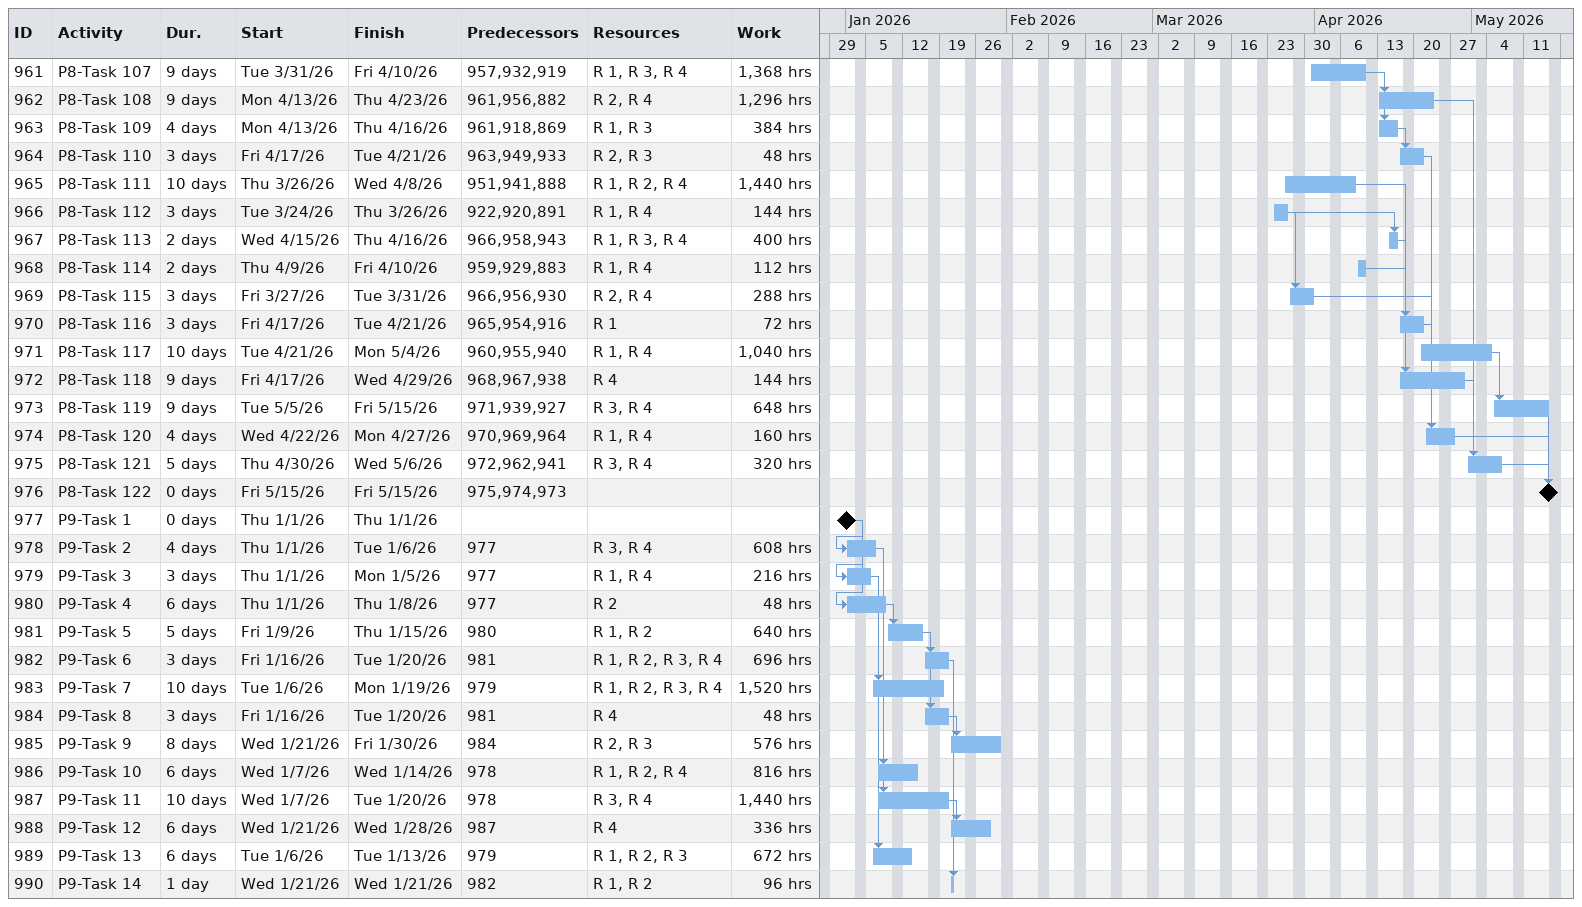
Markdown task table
| ID | Task | Duration | Start | Finish | Predecessors | Resources | Work (h) |
|---|---|---|---|---|---|---|---|
| 961 | P8-Task 107 | 9d | 2026-03-31 | 2026-04-10 | 957, 932, 919 | R 1, R 3, R 4 | 1368 |
| 962 | P8-Task 108 | 9d | 2026-04-13 | 2026-04-23 | 961, 956, 882 | R 2, R 4 | 1296 |
| 963 | P8-Task 109 | 4d | 2026-04-13 | 2026-04-16 | 961, 918, 869 | R 1, R 3 | 384 |
| 964 | P8-Task 110 | 3d | 2026-04-17 | 2026-04-21 | 963, 949, 933 | R 2, R 3 | 48 |
| 965 | P8-Task 111 | 10d | 2026-03-26 | 2026-04-08 | 951, 941, 888 | R 1, R 2, R 4 | 1440 |
| 966 | P8-Task 112 | 3d | 2026-03-24 | 2026-03-26 | 922, 920, 891 | R 1, R 4 | 144 |
| 967 | P8-Task 113 | 2d | 2026-04-15 | 2026-04-16 | 966, 958, 943 | R 1, R 3, R 4 | 400 |
| 968 | P8-Task 114 | 2d | 2026-04-09 | 2026-04-10 | 959, 929, 883 | R 1, R 4 | 112 |
| 969 | P8-Task 115 | 3d | 2026-03-27 | 2026-03-31 | 966, 956, 930 | R 2, R 4 | 288 |
| 970 | P8-Task 116 | 3d | 2026-04-17 | 2026-04-21 | 965, 954, 916 | R 1 | 72 |
| 971 | P8-Task 117 | 10d | 2026-04-21 | 2026-05-04 | 960, 955, 940 | R 1, R 4 | 1040 |
| 972 | P8-Task 118 | 9d | 2026-04-17 | 2026-04-29 | 968, 967, 938 | R 4 | 144 |
| 973 | P8-Task 119 | 9d | 2026-05-05 | 2026-05-15 | 971, 939, 927 | R 3, R 4 | 648 |
| 974 | P8-Task 120 | 4d | 2026-04-22 | 2026-04-27 | 970, 969, 964 | R 1, R 4 | 160 |
| 975 | P8-Task 121 | 5d | 2026-04-30 | 2026-05-06 | 972, 962, 941 | R 3, R 4 | 320 |
| 976 | P8-Task 122 | 0d | 2026-05-15 | 2026-05-15 | 975, 974, 973 |  |  |
| 977 | P9-Task 1 | 0d | 2026-01-01 | 2026-01-01 |  |  |  |
| 978 | P9-Task 2 | 4d | 2026-01-01 | 2026-01-06 | 977 | R 3, R 4 | 608 |
| 979 | P9-Task 3 | 3d | 2026-01-01 | 2026-01-05 | 977 | R 1, R 4 | 216 |
| 980 | P9-Task 4 | 6d | 2026-01-01 | 2026-01-08 | 977 | R 2 | 48 |
| 981 | P9-Task 5 | 5d | 2026-01-09 | 2026-01-15 | 980 | R 1, R 2 | 640 |
| 982 | P9-Task 6 | 3d | 2026-01-16 | 2026-01-20 | 981 | R 1, R 2, R 3, R 4 | 696 |
| 983 | P9-Task 7 | 10d | 2026-01-06 | 2026-01-19 | 979 | R 1, R 2, R 3, R 4 | 1520 |
| 984 | P9-Task 8 | 3d | 2026-01-16 | 2026-01-20 | 981 | R 4 | 48 |
| 985 | P9-Task 9 | 8d | 2026-01-21 | 2026-01-30 | 984 | R 2, R 3 | 576 |
| 986 | P9-Task 10 | 6d | 2026-01-07 | 2026-01-14 | 978 | R 1, R 2, R 4 | 816 |
| 987 | P9-Task 11 | 10d | 2026-01-07 | 2026-01-20 | 978 | R 3, R 4 | 1440 |
| 988 | P9-Task 12 | 6d | 2026-01-21 | 2026-01-28 | 987 | R 4 | 336 |
| 989 | P9-Task 13 | 6d | 2026-01-06 | 2026-01-13 | 979 | R 1, R 2, R 3 | 672 |
| 990 | P9-Task 14 | 1d | 2026-01-21 | 2026-01-21 | 982 | R 1, R 2 | 96 |
